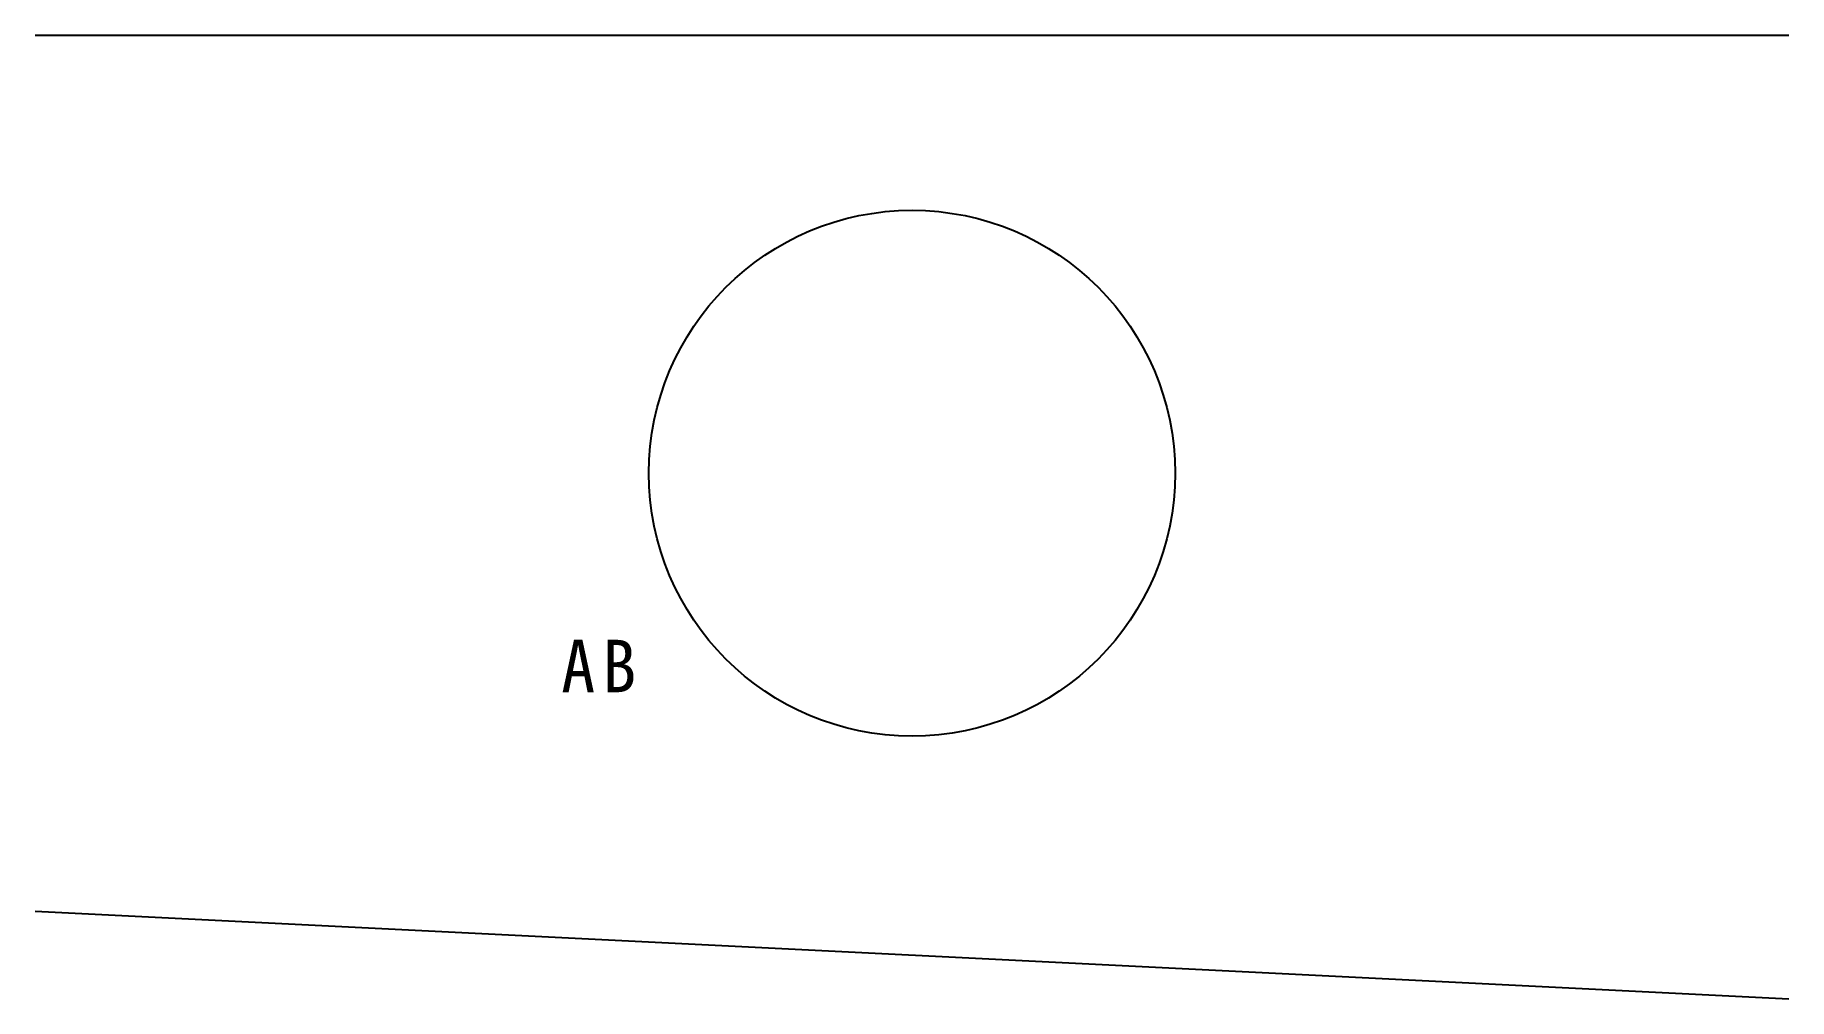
# Model space of a CAD drawing. Units: millimetres at full size, sheet at 1:100. Extents: x -15551 to 8939, y -10837 to 2633.
import ezdxf

# ---------------------------------------------------------------- set-up
doc = ezdxf.new("R2010")
doc.units = ezdxf.units.MM
doc.header["$LTSCALE"] = 100
doc.layers.add('0-0', color=7, linetype='Continuous')
doc.styles.add('ＭＳ ゴシック', font='')
doc.styles.get('ＭＳ ゴシック').set_extended_font_data('MS Gothic')

msp = doc.modelspace()

# ---------------------------------------------------------------- linework, layer by layer
at = {"layer": '0-0'}
for p, q in [((-15551, 2632.7), (8938.8, 2632.7)), ((-15551, -9612.2), (8938.8, -10836.7))]:
    msp.add_line(p, q, dxfattribs=at)
msp.add_circle((-3306.1, -3489.8), 3673.5, dxfattribs=at)

# ---------------------------------------------------------------- texts
at = {"layer": '0-0', "color": 6, "insert": (-8204.1, -6551), "char_height": 733.1, "attachment_point": 7, "style": 'ＭＳ ゴシック'}
msp.add_mtext('\\T1.21;\\W0.95;AB', dxfattribs=at)

doc.saveas('drawing.dxf')
